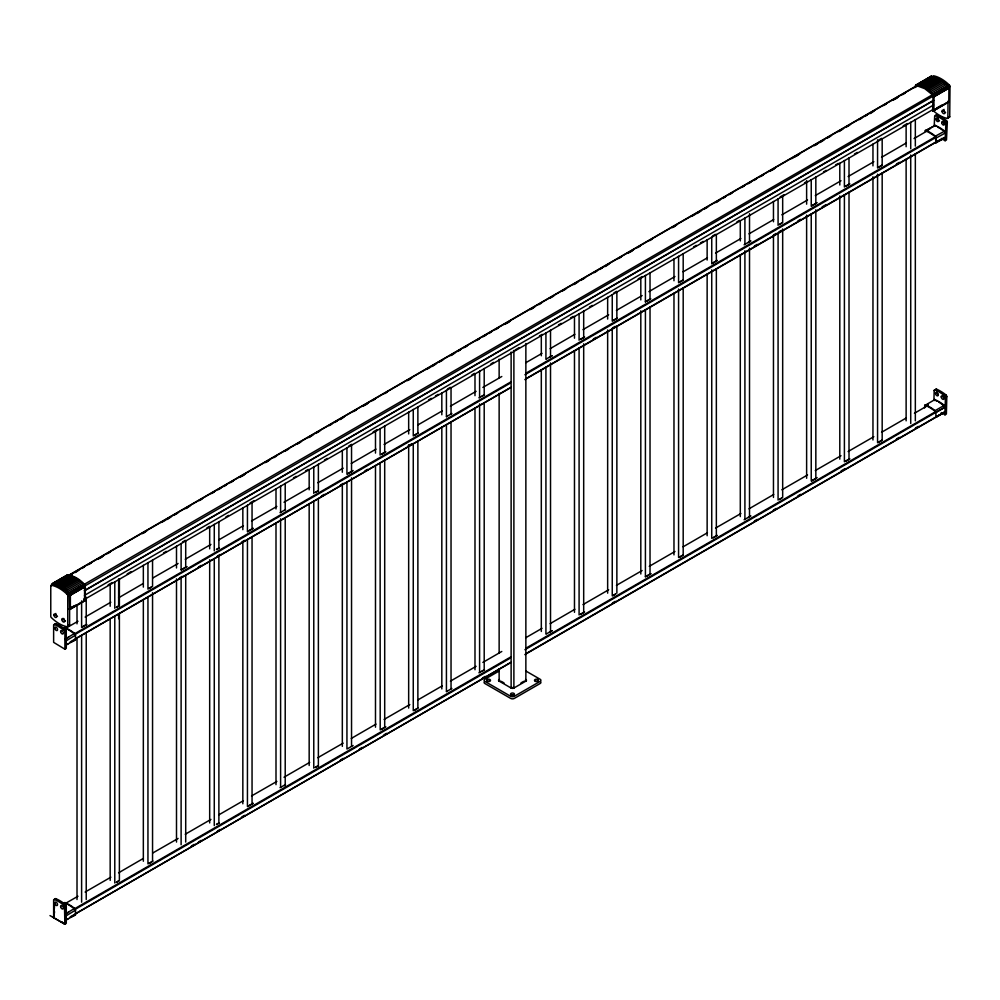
<?xml version="1.0" encoding="UTF-8"?>
<svg xmlns="http://www.w3.org/2000/svg" width="1000" height="1000" viewBox="0 0 1000 1000"><rect width="100%" height="100%" fill="white"/><g stroke="black" fill="none" stroke-linecap="round" stroke-linejoin="round"><path stroke-width="1.5" d="M64.9 649.2L64.9 631.925A1.562 0.875 58.8 0 0 64.1 630.4L63.987 630.3A42.05 23.6 58.8 0 0 54.55 624.55L54.438 624.513A1.562 0.875 58.8 0 0 53.637 625.075L53.625 642.35L64.9 649.2L66.287 648.363L66.275 631.087A1.562 0.875 58.8 0 0 65.487 629.562L65.375 629.462A42.05 23.6 58.8 0 0 55.925 623.713L55.812 623.675A1.562 0.875 58.8 0 0 55.025 624.237L55.012 624.362M50 915.588L64.9 924.188L66.287 923.35L66.275 906.075A1.562 0.875 58.8 0 0 65.487 904.538L65.375 904.438A42.05 23.6 58.8 0 0 55.925 898.7L55.812 898.65A1.562 0.875 58.8 0 0 55.025 899.225L55.012 899.338M929.163 77.962L915.487 85.85C920.612 83.175 931.688 90.975 934.013 96.775L933.875 110.275L932.675 110.787M932.8 110.325A34.875 20.137 60 0 0 947.237 118.387A1.3 0.75 60 0 0 947.875 117.762L948.037 101.137M947.725 102.25L948.8 101.662L948.925 88.162C946.263 81.737 936.963 76.463 930.562 76.562M947.237 118.387L949.087 117.325A1.3 0.75 60 0 0 949.725 116.7L950 86.463A1.3 0.75 60 0 0 949.375 85.087A34.875 20.137 60 0 0 933.662 75.825A1.3 0.75 60 0 0 933.025 76.463L917.987 85.025M924.638 407.95L924.712 405.438A1.562 0.9 60.1 0 1 925.525 404.862L925.638 404.9A42.05 24.238 60.1 0 1 935.075 410.662L935.188 410.763A1.562 0.9 60.1 0 1 935.95 412.3L935.837 417.225L945.075 411.925L935.837 417.225M933.925 400.25L934.175 390.462A1.562 0.9 60.1 0 1 934.987 389.888L935.1 389.925A42.05 24.238 60.1 0 1 944.538 395.688L944.65 395.788A1.562 0.9 60.1 0 1 945.413 397.337L945 414.837L941.25 412.55M935.575 389.538A1.562 0.9 60.1 0 1 936.375 389.087L936.488 389.125A42.05 24.238 60.1 0 1 945.913 394.888L946.025 394.988A1.562 0.9 60.1 0 1 946.8 396.538L946.388 414.05L945 414.837M51.85 584.575C56.837 581.712 68.075 589.562 70.375 595.275L70.362 608.837L69.3 609.45M929.987 128.887L925.512 131.412L926.038 131.05A41.262 24.45 61.3 0 1 935.288 136.688L936.038 142.812L936.275 137.812A1.562 0.925 61.3 0 0 935.525 136.263L935.413 136.163A42.05 24.925 61.3 0 0 925.975 130.4L925.863 130.363A1.562 0.925 61.3 0 0 925.013 130.963L934.2 126.05L934.675 116.137A1.562 0.925 61.3 0 1 935.525 115.538L935.638 115.575A42.05 24.925 61.3 0 1 945.075 121.337L945.188 121.438A1.562 0.925 61.3 0 1 945.938 123L945.113 140.738L941.35 138.438M936.05 115.5L936.062 115.375A1.562 0.925 61.3 0 1 936.9 114.787L937.013 114.825A42.05 24.925 61.3 0 1 946.462 120.575L946.575 120.675A1.562 0.925 61.3 0 1 947.312 122.238L946.488 139.975L945.113 140.738M64.237 628.3L64.237 628.175A1.562 0.875 58.8 0 1 65.037 627.612L65.15 627.65A42.05 23.6 58.8 0 1 74.588 633.4L74.7 633.5A1.562 0.875 58.8 0 1 75.5 635.025L75.5 639.888L65.775 645.163L68.4 643.575M64.237 903.275L64.237 903.162A1.562 0.875 58.8 0 1 65.037 902.6L65.15 902.638A42.05 23.6 58.8 0 1 74.588 908.375L74.7 908.475A1.562 0.875 58.8 0 1 75.5 910.013L75.5 914.862L65.775 920.15L68.4 918.55M84.087 600.775L85.275 600.225L85.288 586.663C82.662 580.425 72.987 574.625 66.85 575.438M54.55 905.45L53.637 917.663L64.9 924.188L66.287 906.2L64.5 906.8L64.9 924.188L61.6 921.625M925.212 405.887L925.725 405.538A41.262 23.788 60.1 0 1 934.963 411.188L935.438 412.137M934.725 126.375L935.238 126.013A41.262 24.45 61.3 0 1 936.012 126.35M54.562 911.725L53.637 917.663L53.637 900.062A1.562 0.875 58.8 0 1 54.438 899.5L54.55 899.538A42.05 23.6 58.8 0 1 63.987 905.275L64.075 905.387A1.325 0.737 58.8 0 1 64.513 906.7L64.513 906.7M934.45 400.513L934.95 400.225A41.262 23.788 60.1 0 1 935.725 400.562M52.462 584.825L60.113 580.025M916.1 86.1L918.95 84.075M52.812 584.225L61.112 587.263L69.412 593.812L69.638 608.675M64.763 628.488L65.237 628.275A41.262 23.15 58.8 0 1 66.013 628.625M64.763 903.475L65.237 903.263A41.262 23.15 58.8 0 1 66.013 903.6M84.55 600.062L84.625 585.913L81.35 582.388M54.55 624.55L55.925 623.713M63.987 630.3L65.375 629.462M64.9 632.05L66.287 631.213M65.375 639L74.588 633.4M66.287 640.75L75.5 635.163M71.037 641.975L75.5 639.888M54.55 899.538L55.925 898.7M63.987 905.275L65.375 904.438M65.375 913.975L74.588 908.388M66.287 915.725L75.5 910.138M71.037 916.95L75.5 914.862M52.075 583.75L67.6 574.775M915.638 85.175L931.413 76.075M52.838 583.387L67.912 574.8M915.537 85.5L931.575 76.1M51.85 584.4L66.8 575.6M915.5 85.675L930.425 77.062M55.575 582.425L58.062 580.988M60.55 579.55L63.038 578.112M926.325 79.825L930.05 77.663M52.7 584.462A1.3 0.75 60 0 1 53.25 584.2A34.875 20.137 60 0 1 68.963 593.275A1.3 0.75 60 0 1 69.6 594.65L69.6 625.037A1.3 0.75 60 0 1 68.963 625.688L67.125 626.75A34.875 20.137 60 0 1 51.413 617.675A1.3 0.75 60 0 1 50.775 616.3L50.775 585.913A1.3 0.75 60 0 1 51.413 585.262L917.237 85.388M50.775 585.913L52.625 584.85M68.85 575.487L916.612 86.037M69.65 575.525L72.35 573.962M76.413 571.625L79.112 570.062M81.812 568.5L84.525 566.938M88.575 564.6L91.275 563.038M100.75 557.562L103.45 556.013M107.5 553.663L110.213 552.1M119.675 546.638L122.375 545.075M142.662 533.375L146.713 531.025M161.588 522.438L165.65 520.1M168.35 518.538L171.05 516.975M173.762 515.413L177.812 513.075M187.275 507.612L189.988 506.05M199.45 500.588L202.15 499.025M211.612 493.562L214.325 492M218.375 489.65L221.075 488.088M223.787 486.538L226.488 484.975M230.55 482.625L233.25 481.062M242.712 475.6L245.413 474.038M265.7 462.337L269.75 459.988M273.812 457.65L276.512 456.087M284.625 451.4L288.688 449.062M296.8 444.375L300.85 442.038M310.312 436.575L313.025 435.012M315.725 433.45L319.788 431.112M329.25 425.637L331.95 424.087M334.663 422.525L337.362 420.962M341.413 418.612L344.125 417.062M353.587 411.587L356.287 410.025M365.75 404.562L368.462 403M372.512 400.662L375.225 399.1M384.688 393.638L387.388 392.075M407.675 380.363L411.725 378.025M426.6 369.438L430.65 367.1M433.363 365.538L436.062 363.975M438.762 362.413L442.825 360.075M452.287 354.613L454.988 353.05M457.7 351.488L460.4 349.925M464.462 347.575L467.163 346.025M476.625 340.55L479.325 339M483.387 336.65L486.087 335.087M488.8 333.525L491.5 331.962M495.55 329.625L498.263 328.062M507.725 322.6L510.425 321.037M530.712 309.325L534.763 306.988M538.825 304.65L541.525 303.087M549.637 298.4L553.7 296.062M561.812 291.375L565.862 289.037M575.325 283.575L578.038 282.013M580.737 280.45L584.788 278.1M594.263 272.638L596.962 271.075M599.663 269.513L602.375 267.962M606.425 265.613L609.125 264.05M618.6 258.587L621.3 257.025M630.763 251.562L633.462 250M637.525 247.662L640.225 246.1M649.688 240.637L652.4 239.075M672.675 227.362L676.737 225.025M691.612 216.438L695.662 214.1M698.363 212.537L701.075 210.975M703.775 209.412L707.837 207.075M717.3 201.6L720 200.037M722.712 198.487L725.413 196.925M729.463 194.575L732.175 193.012M741.637 187.55L744.338 185.987M748.4 183.65L751.1 182.087M753.8 180.525L756.513 178.962M760.562 176.625L763.275 175.062M772.738 169.6L775.438 168.038M791.663 158.675L799.775 153.988M814.65 145.4L818.7 143.062M821.413 141.5L824.112 139.938M826.812 138.375L830.875 136.037M840.337 130.562L843.037 129.012M845.75 127.45L849.8 125.1M859.262 119.637L861.975 118.075M864.675 116.512L867.375 114.95M871.438 112.613L874.137 111.05M883.6 105.588L886.312 104.025M895.775 98.562L898.475 97M902.537 94.663L905.238 93.1M914.7 87.638L917.412 86.075M74.787 572.675L77.5 571.112M97.775 559.4L101.838 557.062M142.4 533.638L145.1 532.075M166.737 519.587L169.438 518.025M185.662 508.663L188.363 507.1M239.75 477.438L243.8 475.087M265.438 462.6L268.137 461.037M308.7 437.625L311.413 436.062M339.8 419.675L342.5 418.113M362.788 406.4L366.838 404.062M407.413 380.637L410.112 379.075M431.75 366.587L434.45 365.025M450.675 355.662L453.375 354.1M504.762 324.438L508.812 322.088M530.45 309.6L533.15 308.038M573.713 284.625L576.413 283.062M604.812 266.663L607.513 265.1M627.8 253.4L631.85 251.05M672.412 227.638L675.125 226.075M696.75 213.588L699.463 212.025M715.688 202.65L718.388 201.1M769.762 171.425L773.825 169.088M795.462 156.6L798.162 155.037M814.388 145.675L817.087 144.113M819.8 142.55L822.5 140.988M838.725 131.625L841.425 130.062M869.825 113.663L872.525 112.1M892.812 100.4L896.862 98.05M55.65 584.087L70.575 575.475M919.325 85.425L934.237 76.812M920.675 85.925L935.588 77.312M57 584.575L71.925 575.962M58.362 585.15L73.275 576.538M922.038 86.512L936.95 77.9M59.737 585.812L74.65 577.2M923.413 87.2L938.325 78.587M61.112 586.562L76.025 577.95M924.788 87.963L939.7 79.35M62.488 587.4L77.4 578.787M926.162 88.812L941.075 80.2M63.85 588.312L78.775 579.7M927.525 89.75L942.438 81.137M65.213 589.312L80.138 580.7M928.888 90.763L943.8 82.15M66.562 590.388L81.487 581.775M930.238 91.862L945.15 83.25M67.9 591.55L82.812 582.938M931.562 93.025L946.475 84.412M69.225 592.775L84.138 584.163M932.887 94.275L947.8 85.662M51.413 585.262A34.875 20.137 60 0 1 67.125 594.338L68.963 593.275M69.375 592.938L932.95 94.462M69.538 593.125L84.45 584.513M933.037 94.438L949.375 85.087M69.675 593.312L84.6 584.712M933.188 94.625L948.112 86.013M69.812 593.525L84.738 584.913M933.337 94.825L948.25 86.213M933.475 95.025L948.388 86.412M69.938 593.737L84.862 585.125M933.6 95.25L948.512 86.638M70.05 593.962L84.963 585.35M933.7 95.463L948.625 86.85M70.15 594.188L85.062 585.575M67.125 626.75A1.3 0.75 60 0 0 67.75 626.1L67.75 595.712L69.6 594.65M70.225 594.425L933.587 95.838M933.8 95.7L950 86.463M70.287 594.65L85.2 586.038M933.875 95.925L948.787 87.312M70.338 594.862L85.25 586.263M933.938 96.15L948.85 87.537M70.362 595.087L85.275 586.475M933.975 96.375L948.9 87.762M70.375 595.275L85.288 586.663M934.013 96.587L948.925 87.975M934.013 96.775L948.925 88.162M84.462 590.6L933.587 100.375M84.462 590.775L933.587 100.538M84.462 595.388L933.587 105M83.938 598.9L86.638 597.337M108.162 584.913L112.212 582.575M127.2 573.925L131.25 571.575M163.6 552.913L166.3 551.35M182.525 541.975L185.338 540.35M206.863 527.925L209.562 526.362M225.9 516.938L228.6 515.375M250.125 502.95L254.188 500.6M293.5 477.9L296.212 476.337M305.562 470.938L308.263 469.375M324.5 460.012L327.312 458.387M348.837 445.962L351.65 444.338M373.175 431.912L377.225 429.562M428.6 399.9L431.312 398.338M435.475 395.938L438.175 394.375M447.537 388.975L450.35 387.35M471.875 374.925L474.575 373.363M490.913 363.938L493.612 362.375M515.138 349.95L519.2 347.6M539.475 335.887L542.175 334.338M558.513 324.9L561.225 323.338M570.575 317.938L573.275 316.375M589.5 307.013L592.312 305.387M613.837 292.962L616.65 291.337M638.175 278.913L642.237 276.562M693.612 246.9L696.312 245.338M700.487 242.938L703.188 241.375M712.55 235.975L715.362 234.35M736.888 221.925L739.587 220.362M780.15 196.938L784.2 194.6M804.488 182.887L807.188 181.325M823.525 171.9L826.225 170.338M835.588 164.938L838.288 163.375M854.513 154.012L857.325 152.387M878.85 139.963L881.663 138.338M903.188 125.9L907.25 123.562M84.012 599.7L933.587 109.2M69.763 608.4L73.487 606.25M75.738 605.15L69.388 608.763M936.925 107.888L941.675 105.15M69.162 609.388L85.288 600.075M932.812 110.862L948.812 101.512M69.463 609.513L85.25 600.4M932.975 110.925L948.763 101.825M69.763 609.538L85.2 600.538M933.263 110.95L948.637 102.088M947.875 117.762L949.725 116.7M67.75 626.1L69.6 625.037M64.837 628.787L77.987 621.263M85.125 617.062L110.825 602.225M118.575 597.825L143.3 583.475M152.775 578.013L178.1 563.462M185.238 559.263L210.938 544.425M219.062 539.738L243.412 525.688M251.525 521L276.863 506.45M284 502.25L309.7 487.413M317.812 482.725L343.15 468.175M351.262 463.488L375.988 449.137M384.1 444.45L409.812 429.613M417.925 424.925L442.275 410.863M450.4 406.175L476.1 391.337M482.863 387.438L501.8 376.5M525.788 362.725L542.013 353.363M550.138 348.675L574.862 334.325M582.975 329.637L608.675 314.8M616.425 310.4L642.125 295.562M648.888 291.65L674.963 276.525M683.088 271.837L707.438 257.775M715.55 253.088L740.888 238.538M749 233.85L773.725 219.513M781.838 214.825L807.55 199.975M815.288 195.588L841 180.738M848.125 176.55L873.838 161.713M881.575 157.312L906.3 142.963M914.05 138.562L927.95 130.463M82.575 626.725L86.625 624.388M116.388 607.2L119.1 605.638M148.863 588.45L151.562 586.888M181.325 569.712L186.737 566.587M216.5 549.4L219.213 547.837M247.613 531.438L253.025 528.312M280.087 512.688L285.5 509.562M315.262 492.388L317.962 490.825M347.725 473.638L353.137 470.513M381.55 454.113L385.613 451.763M414.012 435.363L418.075 433.025M446.488 416.625L451.9 413.5M478.95 397.875L484.363 394.75M546.6 358.825L552.013 355.7M580.413 339.3L584.475 336.95M612.888 320.55L616.95 318.212M645.35 301.8L650.763 298.675L646.775 301.15M711.737 237.113L711.737 263.65L717.05 260.413M744.112 244.788L750.875 240.888L748.238 242.575M779.287 224.475L781.988 222.913L779.362 224.6M811.75 205.738L817.163 202.613M845.575 186.213L849.638 183.863M878.05 167.463L882.1 165.125M82.65 626.85L86.7 624.513M116.463 607.325L119.175 605.763M148.938 588.575L151.637 587.013M181.4 569.837L186.812 566.712M216.575 549.525L219.288 547.962M247.688 531.562L253.1 528.438M315.338 492.512L318.038 490.95M347.8 473.762L351.863 471.425M381.625 454.237L385.675 451.887M414.087 435.487L416.8 433.925M481.737 396.438L484.438 394.875M549.375 357.388L552.075 355.825M580.487 339.425L584.55 337.075M612.962 320.675L617.013 318.337M711.712 263.663L717.125 260.538M811.825 205.863L815.888 203.512M845.65 186.337L849.712 183.988M878.112 167.587L882.175 165.25L882.175 138.713M65.925 638.787L68.637 637.225M74.05 634.1L511.012 381.812M525.9 373.225L935.8 136.562M74.412 634.812L510.025 383.312M524.913 374.725L936.175 137.287M179.525 577.9L182.225 576.337M198.538 566.925L201.238 565.363M217.475 555.988L220.175 554.425M241.825 541.938L244.537 540.375M321.575 495.887L324.275 494.325M340.513 484.963L343.288 483.35M364.862 470.9L367.562 469.338M408.15 445.9L412.212 443.562M593.488 338.9L596.2 337.337M612.5 327.925L615.212 326.362M754.475 245.95L757.262 244.35M773.487 234.975L776.2 233.412M778.838 231.9L781.538 230.338M797.85 220.912L800.55 219.35M822.125 206.9L826.188 204.562M896.525 163.938L899.312 162.338M75.487 638.763L509.75 388.05M525.988 378.675L938.6 140.45M70.138 641.95L511.163 387.325M524.837 379.6L944.3 137.438M64.837 903.763L77.987 896.237M85.125 892.05L110.825 877.212M118.575 872.812L143.3 858.462M152.775 853L178.1 838.438M185.238 834.25L210.938 819.412M219.062 814.725L243.412 800.662M251.525 795.975L276.863 781.425M284 777.237L309.7 762.387M317.812 757.7L343.15 743.15M351.262 738.462L375.988 724.125M384.1 719.438L409.812 704.587M417.925 699.912L442.275 685.85M450.4 681.162L476.1 666.325M482.863 662.412L501.8 651.475M525.788 637.712L542.013 628.337M550.138 623.65L574.862 609.3M582.975 604.612L608.675 589.775M616.425 585.375L642.125 570.538M649.262 566.35L674.963 551.5M683.088 546.825L707.438 532.762M715.55 528.075L740.888 513.525M749 508.837L773.725 494.487M781.838 489.8L807.55 474.963M815.288 470.562L841 455.725M848.125 451.525L873.838 436.688M881.575 432.287L906.3 417.95M914.425 413.263L927.95 405.45M116.388 882.175L119.1 880.612M148.863 863.438L152.925 861.087M216.5 824.375L219.213 822.825M247.613 806.413L253.025 803.288M280.087 787.675L285.5 784.55M315.262 767.362L317.962 765.8M347.725 748.612L353.137 745.5M385.613 726.75L380.2 729.875L380.1 462.925M414.012 710.35L418.075 708M446.488 691.6L451.9 688.475M478.95 672.85L484.363 669.737M546.6 633.8L552.013 630.675M580.413 614.275L584.475 611.938M612.888 595.538L615.588 593.975M645.35 576.788L650.763 573.663M679.175 557.263L683.238 554.913M713 537.737L717.05 535.388M744.112 519.775L750.875 515.862L748.238 517.55M779.287 499.462L781.988 497.9L779.362 499.588M811.75 480.712L817.163 477.587M878.05 442.45L882.1 440.1M116.463 882.3L119.175 880.738M148.938 863.562L151.637 862M216.575 824.513L219.288 822.95M247.688 806.538L253.1 803.413M315.338 767.487L318.038 765.925M381.625 729.212L385.675 726.875M414.087 710.475L416.8 708.913M481.737 671.425L484.438 669.862M549.375 632.362L552.075 630.8M580.487 614.4L584.55 612.062M612.962 595.662L615.662 594.1M646.775 576.125L650.837 573.787M679.25 557.388L683.312 555.037M713.075 537.863L717.125 535.513M811.825 480.838L815.888 478.5M878.112 442.575L882.175 440.225M65.925 913.763L68.637 912.2M74.05 909.075L511.012 656.8M525.9 648.213L935.8 411.55M74.412 909.8L510.025 658.3M524.913 649.7L945.65 406.737L945.65 411.637L524.837 654.587M191.488 845.9L194.2 844.338M198.538 841.912L201.238 840.35M217.475 830.975L220.175 829.412M241.825 816.912L244.537 815.35M340.513 759.938L343.288 758.337M359.525 748.962L362.225 747.4M383.875 734.9L386.575 733.337M482.562 677.925L485.262 676.363M612.5 602.9L615.212 601.337M754.475 520.938L757.262 519.325M773.487 509.963L776.2 508.4M797.85 495.9L800.55 494.338M841.137 470.9L845.2 468.562M896.525 438.925L899.237 437.362M915.537 427.95L918.25 426.388M75.487 913.75L509.75 663.025M525.988 653.65L945.362 411.525M70.138 916.925L511.163 662.3M499.05 671.075L484.862 679.262A2.6 1.5 0 0 0 484.862 681.388L510.662 696.287A2.6 1.5 0 0 0 514.338 696.287L540.138 681.388A2.6 1.5 0 0 0 540.138 679.262L525.95 671.075M520.975 682.925L523.625 681.4M499.137 668.675L499.137 681.125L511.125 688.037A1.95 1.125 0 0 0 513.888 688.037L525.862 681.125L525.862 343.525M935.1 389.925L936.488 389.125M934.163 390.588L935.537 389.787M924.7 405.562L934.862 399.588A42.05 24.238 60.1 0 1 944.3 405.35L944.412 405.45A1.562 0.9 60.1 0 1 945.175 407M925.725 405.538L928.363 404.012M944.538 395.688L945.913 394.888M945.413 397.463L946.8 396.662M935.075 410.662L944.3 405.35M935.962 412.438L945.188 407.125M916.375 85.562L924.775 88.663L933.062 95.3L932.663 110.087M935.638 115.575L937.013 114.825M925.975 130.4L935.175 125.363A42.05 24.925 61.3 0 1 944.625 131.125L944.725 131.225A1.562 0.925 61.3 0 1 945.475 132.787M945.075 121.337L946.462 120.575M945.938 123.125L947.312 122.375M935.413 136.163L944.625 131.125M936.275 137.95L945.475 132.912M935.525 142.487L945.25 137.775L936.038 142.812M512.925 687.562L512.075 687.562M934.362 77.575L933.05 77.175A34.875 20.137 60 0 1 934.4 77.588M935.175 125.363L935.062 125.325A1.562 0.925 61.3 0 0 934.212 125.925M934.862 399.588L934.75 399.55A1.562 0.9 60.1 0 0 933.938 400.125M70.7 576.237L73.35 577.263M935.688 78.062L938.35 79.3M74.688 577.913L76.025 578.65M501.375 681.4L504.025 682.925M77.362 579.462L78.7 580.363M943.7 82.788L945.013 83.85M74.5 633.913L74.987 634.862M74.5 908.9L74.987 909.837M947.6 86.2L948.275 87.413M65.525 639.775L65.775 640.45M65.525 914.762L65.775 915.438M944.613 406.488L944.262 405.925A41.262 23.788 60.1 0 0 938.812 402.163M944.963 132.537L944.562 131.713A41.262 24.45 61.3 0 0 943.737 131.05M69.062 594.338L68.8 593.763A34.125 19.7 60 0 0 66.287 591.512M915.337 119.562L915.337 146.1M915.337 153.912L915.337 420.85M910.725 122.225L910.725 148.763M910.725 155L910.725 423.512M906.125 124.925L906.125 146.725M906.125 159.188L906.125 420.85M882.175 173.05L882.175 440M877.562 139.812L877.562 167.913M877.562 174.15L877.562 442.65M872.962 144.075L872.962 165.875M872.962 176.775L872.962 440M849.013 157.863L849.013 184.4M849.013 192.2L849.013 459.137M844.4 160.512L844.4 187.05M844.4 194.862L844.4 461.8M839.8 163.225L839.8 185.025M839.8 195.925L839.8 459.15M815.837 177L815.837 203.538M815.837 209.788L815.837 478.288M811.237 179.662L811.237 206.2M811.237 214.013L811.237 480.95M806.625 180.812L806.625 204.175M806.625 215.075L806.625 478.288M782.675 196.15L782.675 222.688M782.675 228.938L782.675 497.438M778.075 198.812L778.075 225.35M778.075 233.15L778.075 500.1M773.462 201.513L773.462 221.762M773.462 235.775L773.462 497.438M749.513 213.738L749.513 241.838M749.513 248.088L749.513 516.587M744.912 217.963L744.912 244.5M744.912 250.738L744.912 519.25M740.3 220.662L740.3 240.912M740.3 254.925L740.3 516.587M716.35 234.45L716.35 260.988M716.35 268.788L716.35 535.737M711.737 269.887L711.737 538.387M707.138 239.812L707.138 260.05M707.138 274.075L707.138 535.737M683.188 253.6L683.188 280.138M683.188 287.938L683.188 554.875M678.575 256.25L678.575 282.787M678.575 289.037L678.575 557.537M673.975 258.95L673.975 280.763M673.975 293.225L673.975 554.888M650.025 272.738L650.025 299.275M650.025 307.087L650.025 574.025M645.413 275.4L645.413 301.938M645.413 309.75L645.413 576.688M640.812 278.1L640.812 299.913M640.812 310.812L640.812 574.025M616.862 291.887L616.862 318.425M616.862 326.238L616.862 593.175M612.25 294.55L612.25 321.087M612.25 328.888L612.25 595.837M607.65 297.25L607.65 319.05M607.65 329.963L607.65 593.175M583.688 311.038L583.688 337.575M583.688 343.812L583.688 612.325M579.087 313.7L579.087 340.238M579.087 348.038L579.087 614.975M574.475 316.4L574.475 338.2M574.475 350.662L574.475 612.325M550.525 330.188L550.525 356.725M550.525 362.962L550.525 631.475M545.925 332.837L545.925 359.375M545.925 367.188L545.925 634.125M541.312 335.55L541.312 355.788M541.312 369.812L541.312 631.475M513.888 688.037L513.888 350.487A1.95 1.125 0 0 1 513.475 350.662M511.125 352.038L511.125 688.037M499.137 359.125L499.137 377.788M499.137 393.35L499.137 653.125M484.2 368.475L484.2 395.012M484.2 402.825L484.2 669.762M479.588 371.138L479.588 397.675M479.588 403.925L479.588 672.425M474.988 373.837L474.988 395.65M474.988 408.1L474.988 669.762M451.037 387.625L451.037 414.162M451.037 421.975L451.037 688.913M446.425 390.288L446.425 416.825M446.425 424.625L446.425 691.575M441.825 392.987L441.825 414.787M441.825 427.25L441.825 688.913M417.875 406.775L417.875 433.312M417.875 441.112L417.875 708.062M413.263 409.438L413.263 435.975M413.263 443.775L413.263 710.713M408.663 412.137L408.663 433.938M408.663 444.837L408.663 708.062M384.7 425.925L384.7 452.463M384.7 460.262L384.7 727.2M380.1 428.575L380.1 455.112M375.487 431.287L375.487 453.088M375.487 465.55L375.487 727.212M351.538 445.062L351.538 471.6M351.538 477.85L351.538 746.35M346.938 447.725L346.938 474.263M346.938 482.075L346.938 749.013M342.325 450.425L342.325 472.238M342.325 484.7L342.325 746.363M318.375 464.212L318.375 490.75M318.375 498.562L318.375 767.062M313.775 466.875L313.775 493.413M313.775 501.213L313.775 768.162M309.163 469.575L309.163 489.825M309.163 503.837L309.163 765.5M285.212 483.363L285.212 509.9M285.212 517.7L285.212 786.213M280.6 486.025L280.6 512.562M280.6 518.8L280.6 787.312M276 488.725L276 508.975M276 522.987L276 784.65M252.05 502.512L252.05 529.05M252.05 536.85L252.05 803.8M247.438 505.175L247.438 531.712M247.438 539.513L247.438 806.45M242.838 507.875L242.838 529.675M242.838 542.137L242.838 803.8M218.888 521.663L218.888 548.2M218.888 556L218.888 822.938M214.275 524.312L214.275 550.85M214.275 558.663L214.275 825.6M209.675 527.013L209.675 548.825M209.675 559.725L209.675 822.95M185.712 540.8L185.712 567.337M185.712 575.15L185.712 842.087M181.112 543.462L181.112 570M181.112 577.812L181.112 844.75M176.5 546.163L176.5 567.975M176.5 578.875L176.5 842.087M152.55 559.95L152.55 586.487M152.55 592.737L152.55 861.237M147.95 562.612L147.95 589.15M147.95 596.95L147.95 863.9M143.338 565.312L143.338 587.112M143.338 599.575L143.338 861.237M119.388 579.1L119.388 605.638M119.388 613.438L119.388 880.387M118.65 578.925L118.65 604.963M118.65 614.15L118.65 618.737M114.787 581.763L114.787 608.3M114.787 616.1L114.787 883.037M110.175 584.462L110.175 606.263M110.175 618.725L110.175 880.387M86.225 598.25L86.225 624.788M86.225 632.587L86.225 899.538M81.613 600.9L81.613 627.45M81.613 635.25L81.613 902.188M77.013 605.163L77.013 623.85M77.013 637.875L77.013 899.538M936.488 400.925A41.262 23.788 60.1 0 1 937.262 401.312M938.388 394.775A1.95 1.125 60.1 0 1 937.138 393.025A1.95 1.125 60.1 0 1 937.475 391.5M944.663 398.45A1.95 1.125 60.1 0 1 942.862 395.588M944.488 395.262A1.95 1.125 60.1 0 1 944.825 395.6M937.562 127.1A41.262 24.45 61.3 0 1 939.887 128.4M940.662 128.887A41.262 24.45 61.3 0 1 942.975 130.475M939.513 120.75A1.95 1.163 61.3 0 1 937.85 119.475A1.95 1.163 61.3 0 1 937.725 117.413M944.388 123.837A1.95 1.163 61.3 0 1 943.337 121.312M65.487 639.087A1.562 0.875 58.8 0 1 66.275 640.625M66.775 628.987A41.262 23.15 58.8 0 1 67.55 629.375M68.325 629.788A41.262 23.15 58.8 0 1 69.862 630.688M70.638 631.163A41.262 23.15 58.8 0 1 73.725 633.312M945.588 112.613A1.95 1.125 60 0 1 944.137 111.188A1.95 1.125 60 0 1 944.05 109.362M936.775 108.438A1.95 1.125 60 0 1 935.425 108.825M947.537 86.15A1.3 0.75 60 0 1 948.162 87.525M935.713 78.075A34.875 20.137 60 0 1 938.363 79.3M943.675 82.762A34.875 20.137 60 0 1 944.975 83.825M67.125 594.338A1.3 0.75 60 0 1 67.75 595.712M65.45 621A1.95 1.125 60 0 1 63.712 618.45M68.963 625.688A34.875 20.137 60 0 1 67.688 625.4M57.488 616.4A1.95 1.125 60 0 1 55.8 613.462M65.487 914.075A1.562 0.875 58.8 0 1 66.275 915.6M66.775 903.962A41.262 23.15 58.8 0 1 67.55 904.35M68.325 904.762A41.262 23.15 58.8 0 1 69.862 905.662M70.638 906.15A41.262 23.15 58.8 0 1 73.725 908.3M540.55 681.7A2.6 1.5 0 0 1 540.138 683.512L514.338 698.413A2.6 1.5 0 0 1 510.662 698.413L484.862 683.512A2.6 1.5 0 0 1 484.45 681.7M487.575 681.475A1.95 1.125 0 0 1 489.525 681.475M511.125 695.487A1.95 1.125 0 0 1 513.888 695.487M513.837 687.5A1.375 0.8 0 0 1 511.163 687.5M525.55 679.762A1.375 0.8 0 0 1 524.575 681.125M500.4 681.125A1.375 0.8 0 0 1 499.462 679.75M535.475 681.475A1.95 1.125 0 0 1 537.425 681.475M499.137 681.125A1.95 1.125 0 0 1 499.137 679.525M525.862 679.525A1.95 1.125 0 0 1 525.862 681.125M948.45 87.25A1.3 0.75 60 0 0 947.825 85.875A34.875 20.137 60 0 0 935.987 77.925M932.113 76.8A34.875 20.137 60 0 1 934.675 77.463M54.662 585.175A34.125 19.7 60 0 1 55.938 585.538M57.213 585.988A34.125 19.7 60 0 1 58.5 586.538M61.112 587.875A34.125 19.7 60 0 1 63.712 589.538M683.238 279.938L679.175 282.275L683.312 280.062M849.638 458.85L845.575 461.188L849.712 458.975M935.537 393.688A1.95 1.125 60.1 0 0 937.825 395.8A1.95 1.125 60.1 0 0 937.262 392.8A1.95 1.125 60.1 0 0 935.537 393.688M941.237 396.912A1.95 1.125 60.1 0 0 943.388 399.375A1.95 1.125 60.1 0 0 943.225 396.525A1.95 1.125 60.1 0 0 941.237 396.912M935.987 119.388A1.95 1.163 61.3 0 0 938.263 121.512A1.95 1.163 61.3 0 0 937.775 118.462A1.95 1.163 61.3 0 0 935.987 119.388M941.7 122.6A1.95 1.163 61.3 0 0 943.825 125.075A1.95 1.163 61.3 0 0 943.725 122.188A1.95 1.163 61.3 0 0 941.7 122.6M60.637 631.862A1.95 1.1 58.8 0 0 62.95 633.962A1.95 1.1 58.8 0 0 62.337 630.988A1.95 1.1 58.8 0 0 60.637 631.862M54.812 628.237A1.95 1.1 58.8 0 0 57.05 630.55A1.95 1.1 58.8 0 0 56.65 627.65A1.95 1.1 58.8 0 0 54.812 628.237M942.062 111.55A1.95 1.125 60 0 0 944.375 113.625A1.95 1.125 60 0 0 943.775 110.6A1.95 1.125 60 0 0 942.062 111.55M53.9 614.913A1.95 1.125 60 0 0 55.975 617.5A1.95 1.125 60 0 0 55.975 614.738A1.95 1.125 60 0 0 53.9 614.913M61.863 619.513A1.95 1.125 60 0 0 63.938 622.087A1.95 1.125 60 0 0 63.938 619.325A1.95 1.125 60 0 0 61.863 619.513M60.637 906.85A1.95 1.1 58.8 0 0 62.95 908.95A1.95 1.1 58.8 0 0 62.337 905.975A1.95 1.1 58.8 0 0 60.637 906.85M54.812 903.225A1.95 1.1 58.8 0 0 57.05 905.525A1.95 1.1 58.8 0 0 56.65 902.638A1.95 1.1 58.8 0 0 54.812 903.225M487.575 681.3A1.95 1.125 0 0 0 490.5 680.325A1.95 1.125 0 0 0 487.575 679.35A1.95 1.125 0 0 0 487.575 681.3M511.525 695.138A1.95 1.125 0 0 0 514.45 694.15A1.95 1.125 0 0 0 511.525 693.175A1.95 1.125 0 0 0 511.525 695.138M535.475 681.3A1.95 1.125 0 0 0 538.413 680.325A1.95 1.125 0 0 0 535.475 679.35A1.95 1.125 0 0 0 535.475 681.3"/></g></svg>
